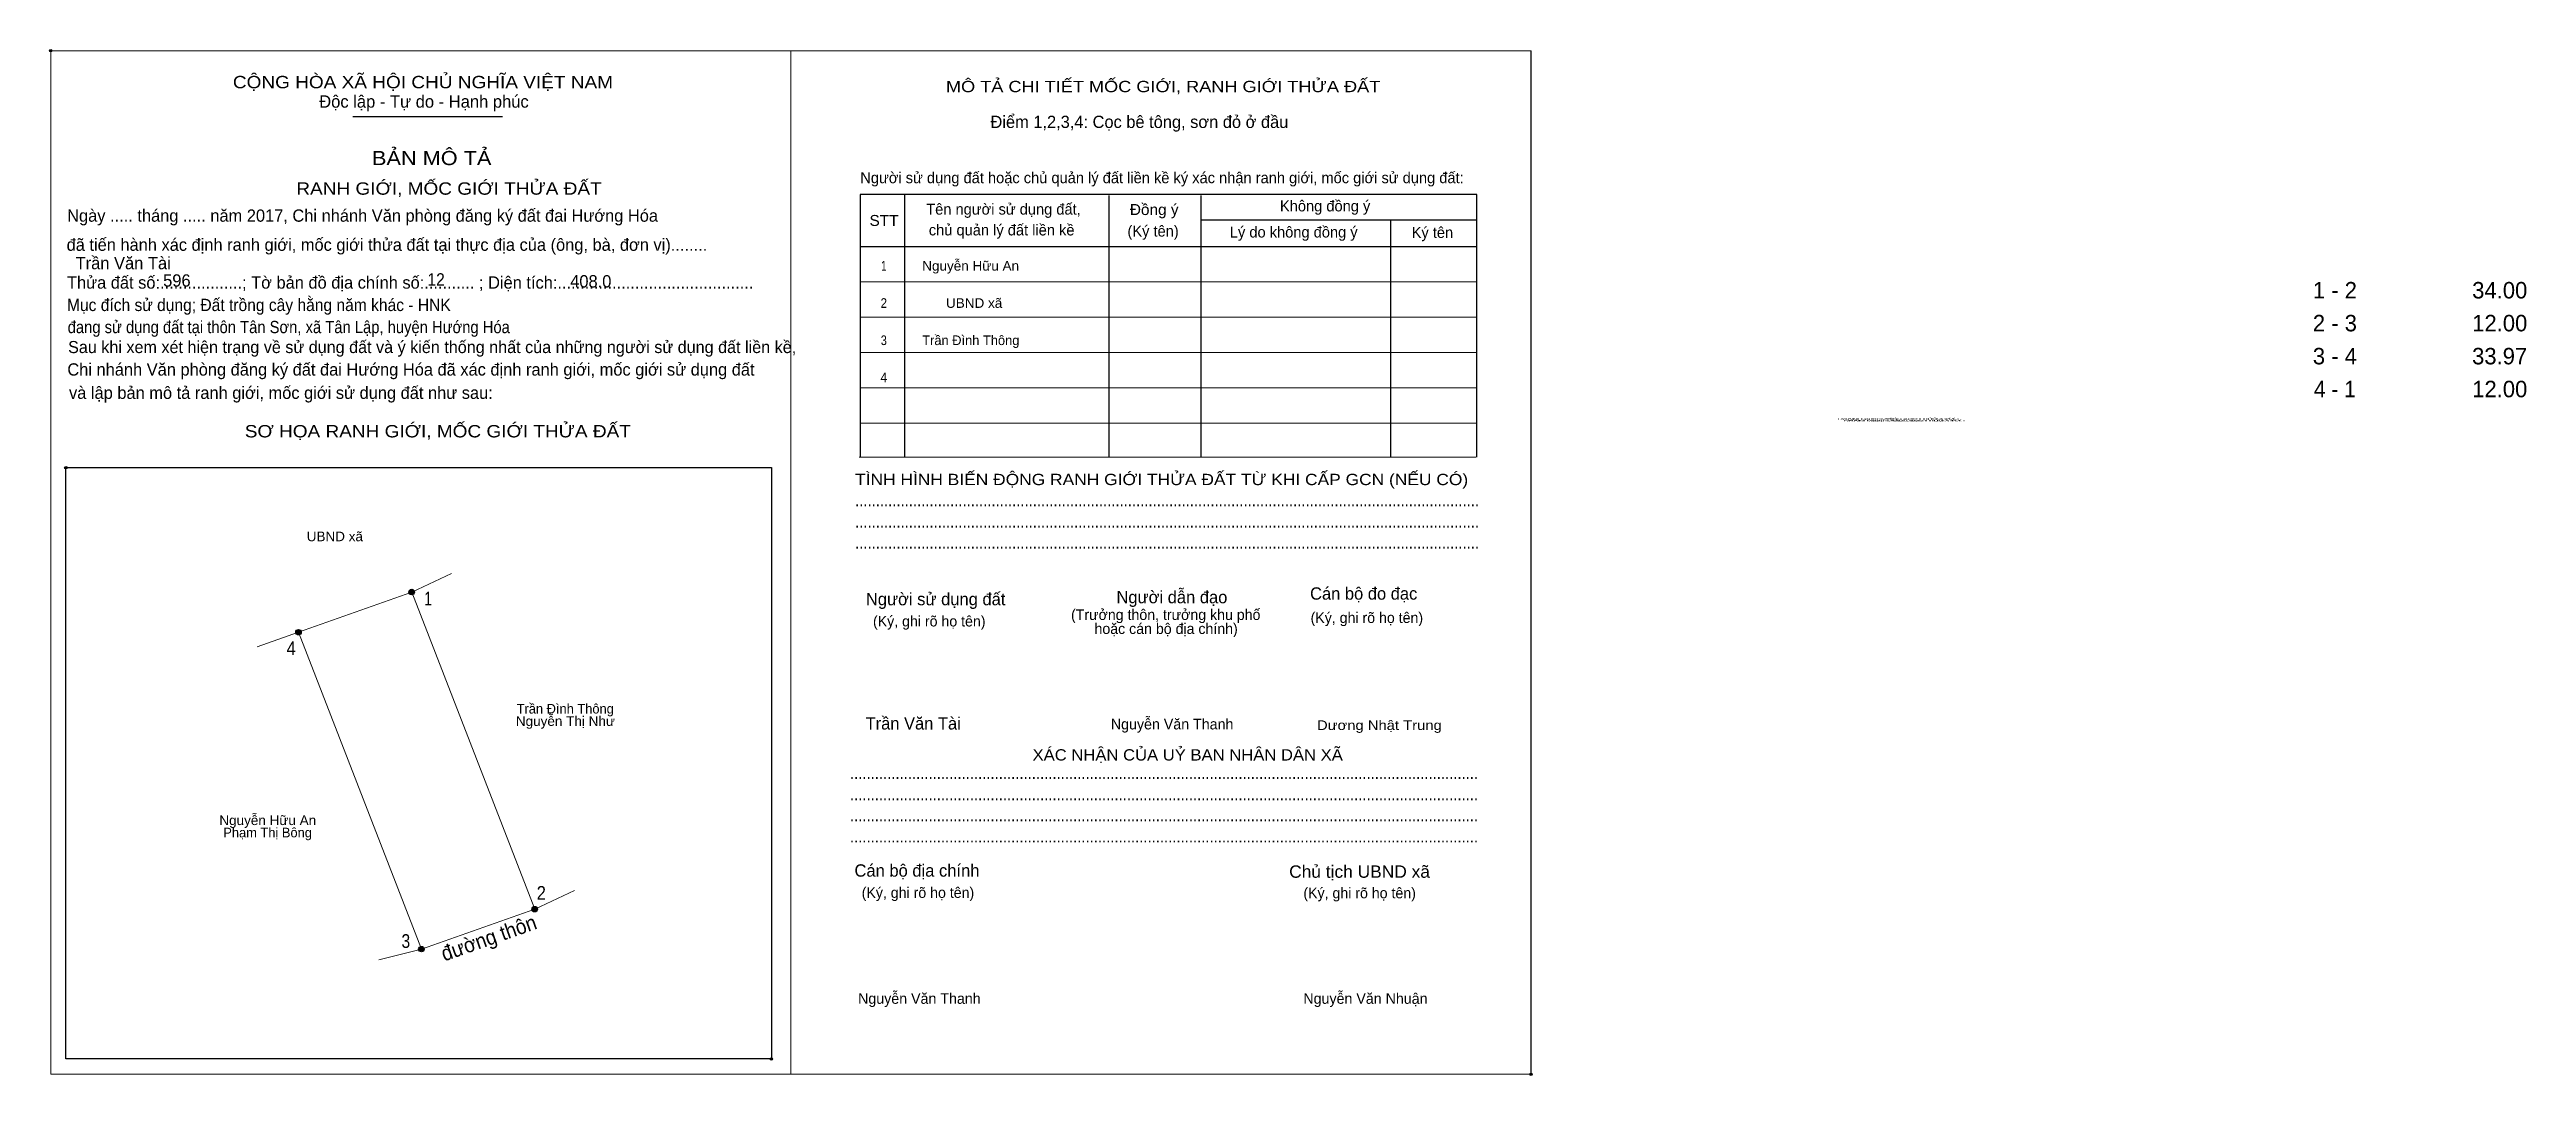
# Model space of a CAD drawing. Header units: metres. Extents: x 548297 to 548545, y 1837842 to 1837945.
import ezdxf
from ezdxf.enums import TextEntityAlignment as Align

# ---------------------------------------------------------------- set-up
doc = ezdxf.new("R2010")
doc.units = ezdxf.units.M
doc.header["$LTSCALE"] = 0.49
doc.header["$PDMODE"] = 32
doc.header["$PDSIZE"] = 0.245
for name, color, linetype, lineweight in [('1', 7, 'Continuous', 25), ('10', 7, 'Continuous', 13), ('11', 7, 'Continuous', 25), ('2', 7, 'Continuous', 13), ('27', 7, 'Continuous', 13)]:
    doc.layers.add(name, color=color, linetype=linetype, lineweight=lineweight)
for name, color, linetype in [('36', 7, 'Continuous'), ('52', 7, 'Continuous'), ('6', 7, 'Continuous'), ('60', 7, 'Continuous'), ('9', 7, 'Continuous')]:
    doc.layers.add(name, color=color, linetype=linetype)

msp = doc.modelspace()

# ---------------------------------------------------------------- hatches: boundary and pattern name
at = {"layer": '11'}
for points in [[(548333.8045, 1837890.78, 1), (548333.2555, 1837890.78, 1)], [(548322.494, 1837886.7656, 1), (548321.9449, 1837886.7656, 1)], [(548346.0945, 1837859.08, 1), (548345.5455, 1837859.08, 1)], [(548334.7745, 1837855.09, 1), (548334.2255, 1837855.09, 1)], [(548334.7745, 1837855.09, 1), (548334.2255, 1837855.09, 1)]]:
    msp.add_hatch(color=256, dxfattribs=at).paths.add_polyline_path(points)

# ---------------------------------------------------------------- linework, layer by layer
at = {"layer": '1'}
for p, q in [((548327.65, 1837938.33), (548342.61, 1837938.33)), ((548382.79, 1837930.53), (548382.79, 1837904.26)), ((548403.2, 1837930.42), (548403.2, 1837904.26)), ((548412.4, 1837930.42), (548412.4, 1837904.26)), ((548412.4, 1837927.99), (548439.99, 1837927.99)), ((548431.35, 1837927.99), (548431.35, 1837904.26)), ((548378.36, 1837925.31), (548439.99, 1837925.31))]:
    msp.add_line(p, q, dxfattribs=at)
at = {"layer": '1', "lineweight": 13}
for p, q in [((548378.36, 1837921.78), (548439.99, 1837921.78)), ((548378.36, 1837918.25), (548439.99, 1837918.25)), ((548378.36, 1837914.73), (548439.99, 1837914.73)), ((548378.36, 1837911.2), (548439.99, 1837911.2)), ((548378.36, 1837907.67), (548439.99, 1837907.67)), ((548378.26, 1837904.26), (548439.88, 1837904.26))]:
    msp.add_line(p, q, dxfattribs=at)
at = {"layer": '1'}
msp.add_lwpolyline([(548439.99, 1837904.26), (548439.99, 1837930.53), (548378.36, 1837930.53), (548378.36, 1837904.26)], dxfattribs=at)
msp.add_lwpolyline([(548298.98, 1837903.22), (548369.48, 1837903.22), (548369.48, 1837844.11), (548298.98, 1837844.11)], close=True, dxfattribs=at)
for p in [(548297.46, 1837944.89), (548298.97, 1837903.22), (548298.98, 1837903.22), (548369.48, 1837844.11), (548445.39, 1837842.58)]:
    msp.add_point(p, dxfattribs=at)
at = {"layer": '10'}
msp.add_line((548322.22, 1837886.77), (548334.5, 1837855.09), dxfattribs=at)
msp.add_lwpolyline([(548334.5, 1837855.09), (548322.22, 1837886.77), (548333.53, 1837890.78), (548345.82, 1837859.08)], close=True, dxfattribs=at)
at = {"layer": '11'}
for centre in [(548333.53, 1837890.78), (548322.2194, 1837886.7656), (548345.82, 1837859.08), (548334.5, 1837855.09), (548334.5, 1837855.09)]:
    msp.add_circle(centre, 0.2745, dxfattribs=at)
at = {"layer": '2'}
for points in [[(548297.46, 1837944.89), (548371.42, 1837944.89), (548371.42, 1837842.58), (548297.46, 1837842.58)], [(548371.42, 1837944.88), (548445.38, 1837944.88), (548445.38, 1837842.58), (548371.42, 1837842.58)], [(548371.43, 1837944.88), (548445.39, 1837944.88), (548445.39, 1837842.58), (548371.43, 1837842.58)]]:
    msp.add_lwpolyline(points, close=True, dxfattribs=at)
at = {"layer": '27'}
for p, q in [((548333.53, 1837890.78), (548337.51, 1837892.64)), ((548322.22, 1837886.77), (548318.08, 1837885.3)), ((548345.82, 1837859.08), (548349.8, 1837860.94)), ((548334.5, 1837855.09), (548330.24, 1837854.03))]:
    msp.add_line(p, q, dxfattribs=at)

# ---------------------------------------------------------------- texts
at = {"layer": '1'}
for s, height, width, p in [('CỘNG HÒA XÃ HỘI CHỦ NGHĨA VIỆT NAM', 1.235, 1.15, (548315.66, 1837941.14)), ('RANH GIỚI, MỐC GIỚI THỬA ĐẤT', 1.235, 1.15, (548322, 1837930.5)), ('Đồng ý', 1.094, 1.05, (548405.3, 1837928.47)), ('STT', 1.094, 1.05, (548379.28, 1837927.38)), ('Mục đích sử dụng; Đất trồng cây hằng năm khác - HNK', 1.226, 0.95, (548299.08, 1837918.87)), ('đang sử dụng đất tại thôn Tân Sơn, xã Tân Lập, huyện Hướng Hóa', 1.226, 0.9, (548299.15, 1837916.66)), ('SƠ HỌA RANH GIỚI, MỐC GIỚI THỬA ĐẤT', 1.235, 1.15, (548316.85, 1837906.24)), ('RANH GIỚI, MỐC GIỚI THỬA ĐẤT', 0.1546, 3.55, (548476.03, 1837908)), ('RANH GIỚI, MỐC GIỚI THỬA ĐẤT', 0.1546, 3.55, (548476.48, 1837908)), ('RANH GIỚI, MỐC GIỚI THỬA ĐẤT', 0.1546, 3.55, (548476.63, 1837907.83)), ('RANH GIỚI, MỐC GIỚI THỬA ĐẤT', 0.1546, 3.55, (548477.09, 1837907.83)), ('TÌNH HÌNH BIẾN ĐỘNG RANH GIỚI THỬA ĐẤT TỪ KHI CẤP GCN (NẾU CÓ)', 1.129, 1.15, (548377.84, 1837901.47)), ('.......................................................................................................................................................', 1.235, 0.9, (548377.84, 1837899.35)), ('.......................................................................................................................................................', 1.235, 0.9, (548377.84, 1837897.23)), ('.......................................................................................................................................................', 1.235, 0.9, (548377.84, 1837895.12)), ('Dương Nhật Trung', 0.9608, 1.15, (548424, 1837876.99)), ('........................................................................................................................................................', 1.235, 0.9, (548377.33, 1837872.09)), ('........................................................................................................................................................', 1.235, 0.9, (548377.33, 1837869.97)), ('........................................................................................................................................................', 1.235, 0.9, (548377.33, 1837867.86)), ('........................................................................................................................................................', 1.235, 0.9, (548377.33, 1837865.75)), ('Chủ tịch UBND xã', 1.235, 1.05, (548421.22, 1837862.22))]:
    msp.add_text(s, height=height, dxfattribs=dict(at, width=width)).set_placement(p)
for s, height, width, p in [('MÔ TẢ CHI TIẾT MỐC GIỚI, RANH GIỚI THỬA ĐẤT', 1.129, 1.2, (548408.625, 1837940.75)), ('BẢN MÔ TẢ', 1.411, 1.15, (548335.53, 1837933.46)), ('XÁC NHẬN CỦA UỶ BAN NHÂN DÂN XÃ', 1.129, 1.1, (548411.08, 1837873.94))]:
    msp.add_text(s, height=height, dxfattribs=dict(at, width=width)).set_placement(p, align=Align.CENTER)
for s, height, p in [('Độc lập - Tự do - Hạnh phúc', 1.235, (548324.29, 1837939.2)), ('Điểm 1,2,3,4: Cọc bê tông, sơn đỏ ở đầu', 1.226, (548391.37, 1837937.17)), ('Người sử dụng đất hoặc chủ quản lý đất liền kề ký xác nhận ranh giới, mốc giới sử dụng đất:', 1.094, (548378.36, 1837931.65)), ('Ngày ..... tháng ..... năm 2017, Chi nhánh Văn phòng đăng ký đất đai Hướng Hóa', 1.226, (548299.1, 1837927.8)), ('Tên người sử dụng đất,', 1.094, (548384.95, 1837928.51)), ('Không đồng ý', 1.094, (548420.3, 1837928.83)), ('chủ quản lý đất liền kề', 1.094, (548385.21, 1837926.43)), ('(Ký tên)', 1.094, (548405.06, 1837926.32)), ('Lý do không đồng ý', 1.094, (548415.29, 1837926.22)), ('Ký tên', 1.094, (548433.46, 1837926.18)), (' đã tiến hành xác định ranh giới, mốc giới thửa đất tại thực địa của (ông, bà, đơn vị)........', 1.226, (548298.59, 1837924.89)), ('Thửa đất số:..................; Tờ bản đồ địa chính số:........... ; Diện tích:...........................................', 1.226, (548299.08, 1837921.11)), ('Sau khi xem xét hiện trạng về sử dụng đất và ý kiến thống nhất của những người sử dụng đất liền kề,', 1.207, (548299.19, 1837914.67)), ('Chi nhánh Văn phòng đăng ký đất đai Hướng Hóa đã xác định ranh giới, mốc giới sử dụng đất', 1.226, (548299.12, 1837912.42)), (' và lập bản mô tả ranh giới, mốc giới sử dụng đất như sau:', 1.226, (548298.83, 1837910.09)), ('Người sử dụng đất', 1.235, (548378.92, 1837889.46)), ('Người dẫn đạo', 1.234, (548403.96, 1837889.66)), ('Cán bộ đo đạc', 1.232, (548423.31, 1837890.02)), ('(Ký, ghi rõ họ tên)', 1.058, (548379.63, 1837887.34)), ('(Ký, ghi rõ họ tên)', 1.058, (548423.36, 1837887.69)), ('Nguyễn Văn Thanh', 1.063, (548403.4, 1837877.05)), ('Cán bộ địa chính', 1.235, (548377.78, 1837862.33)), ('(Ký, ghi rõ họ tên)', 1.058, (548378.5, 1837860.21)), ('(Ký, ghi rõ họ tên)', 1.058, (548422.64, 1837860.17)), ('Nguyễn Văn Thanh', 1.063, (548378.14, 1837849.62)), ('Nguyễn Văn Nhuận', 1.063, (548422.64, 1837849.62))]:
    msp.add_text(s, height=height, dxfattribs=at).set_placement(p)
for s, p in [('(Trưởng thôn, trưởng khu phố', (548408.885, 1837887.99)), ('hoặc cán bộ địa chính)', (548408.925, 1837886.59))]:
    msp.add_text(s, height=1.058, dxfattribs=at).set_placement(p, align=Align.CENTER)
at = {"layer": '10', "width": 0.95}
msp.add_text('đường thôn', height=1.5, rotation=19.416, dxfattribs=at).set_placement((548336.79, 1837853.85))
at = {"layer": '36', "width": 1.05}
for s, p in [('UBND xã', (548389.74, 1837919.19)), ('UBND xã', (548325.85, 1837895.86)), ('Nguyễn Thị Như', (548348.89, 1837877.4)), ('Nguyễn Hữu An', (548319.145, 1837867.49))]:
    msp.add_text(s, height=0.9608, dxfattribs=at).set_placement(p, align=Align.CENTER)
at = {"layer": '36'}
for s, p in [('Trần Đình Thông', (548348.875, 1837878.64)), ('Phạm Thị Bông', (548319.13, 1837866.26))]:
    msp.add_text(s, height=0.9608, dxfattribs=at).set_placement(p, align=Align.CENTER)
at = {"layer": '52'}
for s, p in [('1 - 2', (548525.725, 1837920.13)), ('34.00', (548542.2, 1837920.13)), ('2 - 3', (548525.725, 1837916.84)), ('12.00', (548542.2, 1837916.84)), ('3 - 4', (548525.725, 1837913.54)), ('33.97', (548542.19, 1837913.54)), ('12.00', (548542.2, 1837910.25))]:
    msp.add_text(s, height=1.647, dxfattribs=at).set_placement(p, align=Align.CENTER)
at = {"layer": '52', "width": 0.95}
msp.add_text('4 - 1', height=1.647, dxfattribs=at).set_placement((548525.725, 1837910.25), align=Align.CENTER)
at = {"layer": '6'}
for s, height, p in [('Trần Văn Tài', 1.231, (548299.94, 1837923.05)), ('596', 1.23, (548308.69, 1837921.31)), ('408.0', 1.23, (548349.37, 1837921.23)), ('Trần Văn Tài', 1.231, (548378.89, 1837877.04))]:
    msp.add_text(s, height=height, dxfattribs=at).set_placement(p)
at = {"layer": '6', "width": 0.95}
msp.add_text('12', height=1.23, dxfattribs=at).set_placement((548335.1, 1837921.42))
at = {"layer": '60', "width": 1.05}
msp.add_text('Nguyễn Hữu An', height=0.9608, dxfattribs=at).set_placement((548384.55, 1837922.91))
at = {"layer": '60'}
for s, width, p in [('1', 0.75, (548380.71, 1837922.91)), ('2', 0.9, (548380.71, 1837919.19)), ('3', 0.85, (548380.71, 1837915.47)), ('4', 0.95, (548380.715, 1837911.76))]:
    msp.add_text(s, height=0.9608, dxfattribs=dict(at, width=width)).set_placement(p, align=Align.CENTER)
msp.add_text('Trần Đình Thông', height=0.9608, dxfattribs=at).set_placement((548384.55, 1837915.47))
at = {"layer": '9'}
for s, width, p in [('1', 0.75, (548335.165, 1837889.44)), ('4', 0.9, (548321.485, 1837884.48)), ('2', 0.9, (548346.48, 1837860.02)), ('3', 0.85, (548332.945, 1837855.21))]:
    msp.add_text(s, height=1.373, dxfattribs=dict(at, width=width)).set_placement(p, align=Align.CENTER)

doc.saveas('drawing.dxf')
